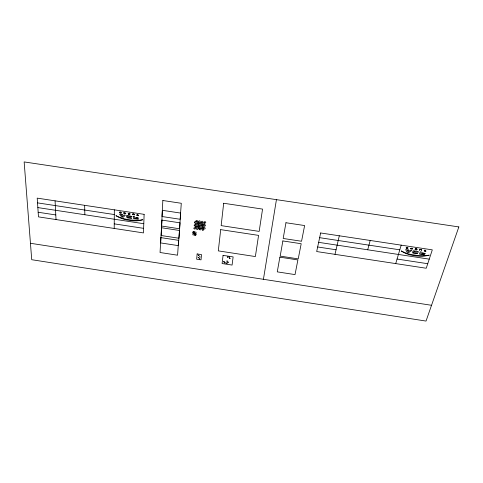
<?xml version="1.0" encoding="UTF-8"?>
<svg xmlns="http://www.w3.org/2000/svg" width="483" height="483" viewBox="0 0 483 483"><rect width="100%" height="100%" fill="white"/><g stroke="black" fill="none" stroke-linecap="round" stroke-linejoin="round"><path stroke-width="0.72" d="M114.205 228.453L114.332 209.827M119.778 212.635L119.784 212.242M128.424 213.975L128.43 213.534M129.812 214.186L129.824 213.746M132.728 214.204C132.372 216.36 132.119 211.892 134.28 214.186M134.383 214.295L134.075 215.122L134.057 214.343L132.837 214.126M138.573 215.666C137.74 213.251 134.92 215.986 138.494 215.768M193.81 233.253L193.931 231.864M195.029 234.992L195.15 233.609M263.422 279.301L276.433 199.648M334.997 254.342L339.301 235.789M367.72 249.796L370.183 240.462M395.716 263.591L401.186 245.147M406.312 247.978L406.426 247.586M415.326 249.367L415.465 248.932M416.781 249.59L416.92 249.15M419.944 249.626L419.486 250.291L419.896 249.409L421.641 249.62M421.719 249.735C420.796 252.017 421.997 248.667 420.089 249.548M425.885 251.118C424.998 248.401 422.534 251.836 425.879 251.13M406.583 247.501C409.711 248.612 406.97 246.807 406.221 247.501C405.146 249.276 410.653 248.244 406.402 248.099M415.603 248.854L416.835 249.041M415.41 249.476L416.642 249.663M319.637 237.678L399.797 249.826M119.905 212.158C123.449 213.516 119.283 210.66 119.567 212.611C120.007 213.794 123.37 212.858 119.899 212.761M128.538 213.456L129.716 213.637M318.647 242.345L429.248 259.136M128.526 214.084L129.704 214.265M37.529 202.878L114.302 214.543M317.663 246.97L336.059 249.771M397.062 259.045L427.739 263.712M37.843 207.587L143.789 223.72M193.061 232.438L194.679 232.685M194.281 234.177L195.899 234.424M38.157 212.254L55.787 214.941M114.236 223.858L143.62 228.344M30.447 243.281L431.53 305.292M55.074 200.837L56.022 219.56M84.646 205.323L84.857 214.742M227.988 257.077C227.475 258.2 226.913 256.026 227.988 257.077M229.534 256.95C228.839 258.085 228.586 255.845 229.534 256.974M230.077 258.314C229.057 259.679 228.966 256.902 230.077 258.314M122.392 214.645L122.38 215.195L121.348 215.038L122.465 216.553L124.059 214.899L125.423 215.104L123.237 217.229L121.631 216.982L119.591 214.217L122.392 214.645M123.877 212.647L123.902 213.577L125.755 213.661L125.803 212.9L125.447 213.178L123.877 212.647M223.599 261.732C224.462 263.223 224.885 260.5 223.599 261.701M224.559 262.806C225.501 264.261 225.754 261.599 224.565 262.77M124.101 213.154L125.526 213.534L124.101 213.154M226.491 263.066C227.39 264.557 227.753 261.81 226.491 263.066M126.739 215.883L126.721 216.945A0.96 0.785 25.6 0 0 127.633 217.893C134.473 219.306 131.569 217.278 127.784 217.29C127.578 217.145 127.705 216.511 127.723 216.13C130.567 217.278 136.164 217.012 127.415 215.406A0.688 0.561 25.7 0 0 126.739 215.883M226.841 261.134C227.795 262.221 227.523 260.077 226.841 261.104M227.795 262.227C228.713 263.338 228.556 261.17 227.795 262.227M128.194 213.571C129.764 217.03 131.34 211.56 128.2 213.546M133.549 216.372L133.531 218.793L138.41 219.258L138.186 217.712L135.765 217.338L135.789 217.809L137.407 218.05L137.389 218.799L134.654 218.382L134.666 216.541L133.592 216.348M137.003 214.995C137.275 216.529 139.847 214.7 137.003 214.995M144.127 214.343L143.457 232.921L38.471 216.873L37.203 198.127L144.127 214.343M160.857 237.618L160.054 252.506L177.575 255.205L178.638 240.335L160.857 237.618M162.843 200.505L161.98 216.517L180.141 219.27L181.288 203.283L162.843 200.505M161.491 227.734L160.676 242.925L178.366 245.636L179.453 230.476L161.491 227.734M162.403 210.322L161.557 226.032L179.549 228.773L180.672 213.088L162.403 210.322M161.974 220.103L161.141 235.517L178.964 238.24L180.068 222.85L161.974 220.103M412.615 248.811C407.906 249.198 412.597 247.254 412.615 248.799M413.629 252.488C416.533 253.515 421.23 254.004 413.345 253.243A1.008 0.809 -9.3 0 1 412.627 252.301L412.953 251.245A0.718 0.58 -9.3 0 1 413.822 250.78C422.402 251.8 417.137 253.122 414.094 251.395C413.84 251.426 413.786 252.072 413.629 252.488M415.078 249.361C418.598 251.528 416.648 246.529 415.084 249.337M198.175 257.699L198.7 257.801L198.175 257.699M198.41 255.278C199.449 256.473 199.099 254.155 198.41 255.278M199.298 258.779L199.739 258.864L199.304 258.755M199.545 256.884L200.197 257.016L199.545 256.865M425.094 253.497L424.225 254.879L419.473 254.136L420.27 251.758L421.381 251.957L420.844 253.78L423.784 254.167L423.935 253.472L422.245 253.219L422.402 252.73L425.094 253.497M193.122 231.743L192.856 234.816L195.82 235.263L196.092 232.196L193.122 231.743M197.142 253.937L196.659 259.184L201.013 259.854L201.52 254.613L197.142 253.937M412.325 248.842L410.779 248.781L412.325 248.842M220.701 229.636L218.304 250.882L255.362 256.564L258.574 235.384L220.701 229.636M223.677 203.258L221.154 225.621L259.172 231.393L262.553 209.097L223.677 203.258M223.068 255.368L222.102 263.537L232.081 265.07L233.132 256.914L223.068 255.368M279.868 257.173L277.272 271.863L295.028 274.598L297.89 259.932L279.868 257.173M285.954 222.741L283.177 238.469L301.555 241.259L304.622 225.555L285.954 222.741M282.863 240.939L280.182 256.117L298.228 258.876L301.193 243.728L282.863 240.939M320.64 232.969L316.685 251.552L426.241 268.246L432.309 249.856L320.64 232.969M408.576 249.983L408.407 250.532L407.326 250.369L408.111 251.872L410.315 250.248L411.739 250.466L408.751 252.549L407.078 252.295L405.648 249.542L408.576 249.983M424.37 250.442C423.929 252.144 427.866 250.164 424.37 250.442M458.85 226.925L426.03 321.074L31.721 259.709L24.15 161.926L458.85 226.925M417.717 255.525L411.498 254.577A34.776 28.388 -12 0 1 401.24 250.931A27.658 22.484 -11.3 0 0 411.021 255.078A52.387 43.041 -13.6 0 0 417.855 256.117A27.694 22.472 -11.5 0 0 429.248 255.175A34.83 28.364 -12.2 0 1 417.717 255.525M132.251 220.157L126.292 219.252A33.061 27.603 28 0 1 115.92 215.653A26.305 21.862 27.3 0 0 125.991 219.759A49.671 41.912 29.2 0 0 132.535 220.755A26.287 21.886 27 0 0 142.739 219.729A33.037 27.64 27.6 0 1 132.251 220.157M202.299 230.035A0.827 0.694 16.6 0 0 203.663 229.823A0.827 0.694 16.6 0 0 202.655 228.882A0.827 0.694 16.6 0 0 202.299 230.035M203.796 228.767A0.827 0.7 16.5 0 0 205.16 228.556A0.827 0.7 16.5 0 0 204.152 227.614A0.827 0.7 16.5 0 0 203.796 228.767M202.576 227.088A0.833 0.7 16.8 0 0 203.947 226.871A0.833 0.7 16.8 0 0 202.932 225.923A0.833 0.7 16.8 0 0 202.576 227.088M204.08 225.809A0.833 0.7 16.6 0 0 205.45 225.597A0.833 0.7 16.6 0 0 204.436 224.649A0.833 0.7 16.6 0 0 204.08 225.809M202.854 224.118A0.833 0.706 16.9 0 0 204.231 223.901A0.833 0.706 16.9 0 0 203.216 222.953A0.833 0.706 16.9 0 0 202.854 224.118M204.363 222.838A0.833 0.706 16.8 0 0 205.74 222.615A0.833 0.706 16.8 0 0 204.726 221.667A0.833 0.706 16.8 0 0 204.363 222.838M199.533 229.576A0.827 0.694 17 0 0 200.922 229.467A0.827 0.694 17 0 0 200.004 228.459A0.827 0.694 17 0 0 199.533 229.576M201.073 228.356A0.827 0.7 16.9 0 0 202.443 228.139A0.827 0.7 16.9 0 0 201.429 227.197A0.827 0.7 16.9 0 0 201.073 228.356M199.805 226.624A0.833 0.7 17.1 0 0 201.2 226.515A0.833 0.7 17.1 0 0 200.276 225.507A0.833 0.7 17.1 0 0 199.805 226.624M201.351 225.398A0.833 0.7 17 0 0 202.721 225.181A0.833 0.7 17 0 0 201.707 224.233A0.833 0.7 17 0 0 201.351 225.398M200.077 223.653A0.833 0.706 17.3 0 0 201.477 223.544A0.833 0.706 17.3 0 0 200.548 222.53A0.833 0.706 17.3 0 0 200.077 223.653M201.58 222.373A0.833 0.706 17.2 0 0 202.981 222.258A0.833 0.706 17.2 0 0 202.057 221.244A0.833 0.706 17.2 0 0 201.58 222.373M196.816 229.159A0.827 0.694 17.4 0 0 198.211 229.051A0.827 0.694 17.4 0 0 197.287 228.048A0.827 0.694 17.4 0 0 196.816 229.159M198.308 227.891A0.827 0.7 17.3 0 0 199.702 227.783A0.827 0.7 17.3 0 0 198.779 226.781A0.827 0.7 17.3 0 0 198.308 227.891M197.082 226.207A0.833 0.7 17.5 0 0 198.477 226.098A0.833 0.7 17.5 0 0 197.547 225.09A0.833 0.7 17.5 0 0 197.082 226.207M198.579 224.933A0.833 0.7 17.4 0 0 199.974 224.824A0.833 0.7 17.4 0 0 199.044 223.81A0.833 0.7 17.4 0 0 198.579 224.933M197.348 223.243A0.833 0.706 17.7 0 0 198.742 223.128A0.833 0.706 17.7 0 0 197.813 222.114A0.833 0.706 17.7 0 0 197.348 223.243M198.845 221.957A0.833 0.706 17.5 0 0 200.246 221.842A0.833 0.706 17.5 0 0 199.316 220.828A0.833 0.706 17.5 0 0 198.845 221.957M194.106 228.749A0.827 0.694 17.7 0 0 195.494 228.64A0.827 0.694 17.7 0 0 194.571 227.638A0.827 0.694 17.7 0 0 194.106 228.749M195.591 227.481A0.827 0.7 17.6 0 0 196.986 227.372A0.827 0.7 17.6 0 0 196.056 226.364A0.827 0.7 17.6 0 0 195.591 227.481M194.359 225.796A0.833 0.7 17.9 0 0 195.754 225.688A0.833 0.7 17.9 0 0 194.824 224.673A0.833 0.7 17.9 0 0 194.359 225.796M195.85 224.523A0.833 0.7 17.8 0 0 197.245 224.408A0.833 0.7 17.8 0 0 196.315 223.4A0.833 0.7 17.8 0 0 195.85 224.523M194.619 222.826A0.833 0.706 18 0 0 196.013 222.717A0.833 0.706 18 0 0 195.084 221.697A0.833 0.706 18 0 0 194.619 222.826M196.11 221.54A0.833 0.706 17.9 0 0 197.511 221.431A0.833 0.706 17.9 0 0 196.581 220.411A0.833 0.706 17.9 0 0 196.11 221.54M193.278 232.987A0.827 0.688 17.6 0 0 194.649 232.83A0.827 0.688 17.6 0 0 193.683 231.864A0.827 0.688 17.6 0 0 193.278 232.987M194.498 234.726A0.821 0.688 17.3 0 0 195.869 234.569A0.821 0.688 17.3 0 0 194.903 233.603A0.821 0.688 17.3 0 0 194.498 234.726"/></g></svg>
